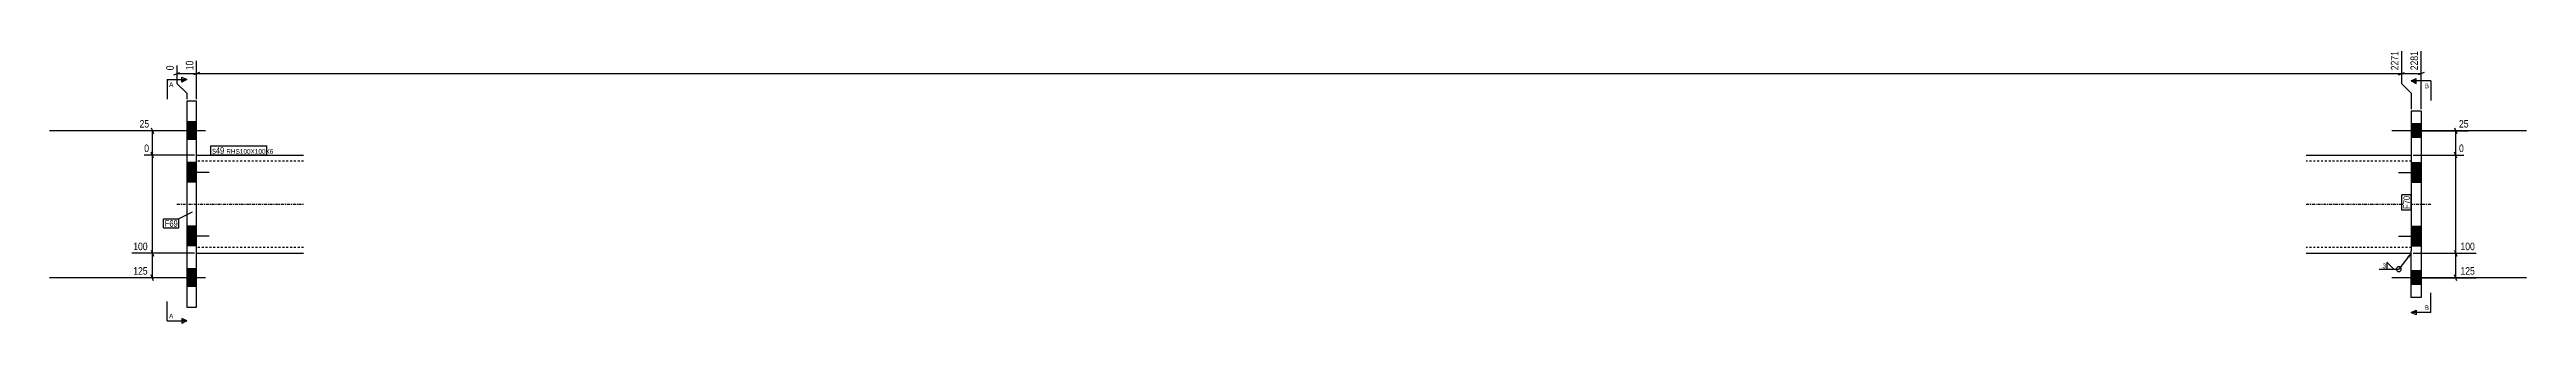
# Model space of a CAD drawing. Header units: millimetres. Extents: x -12 to 27782, y 5 to 703.
# Drawn here: x 25253 to 27782, y 5 to 284 of the extents above; entities that cross this region are included whole.
import ezdxf

# ---------------------------------------------------------------- set-up
doc = ezdxf.new("R2010")
doc.units = ezdxf.units.MM
doc.linetypes.add('DXK_LINE_DOT2', pattern=[3.9198, 1.9599, -1.9599])
doc.linetypes.add('DXK_LINE_DOT3', pattern=[5.9187, 2.979, -0.9799, 0.9799, -0.9799])
for name, color, linetype in [('MÅLSÆTNING', 7, 'Continuous'), ('STÅL', 7, 'Continuous'), ('TEKST', 7, 'Continuous')]:
    doc.layers.add(name, color=color, linetype=linetype)
doc.styles.add('Arial', font='ARIAL.TTF', dxfattribs={"height": 0.2})
doc.styles.add('Arial Narrow', font='ARIALN.TTF', dxfattribs={"height": 0.2})

msp = doc.modelspace()

# ---------------------------------------------------------------- hatches: boundary and pattern name
at = {"layer": 'STÅL', "linetype": 'Continuous'}
for points in [[(25403.2, 192.3), (25403.2, 210.3), (25393.2, 210.3), (25393.2, 192.3)], [(27674, 194.3), (27674, 208.3), (27664, 208.3), (27664, 194.3)], [(27674, 194.3), (27674, 208.3), (27664, 208.3), (27664, 194.3)], [(25403.2, 148.8), (25403.2, 168.8), (25393.2, 168.8), (25393.2, 148.8)], [(27664, 168.8), (27664, 148.8), (27674, 148.8), (27674, 168.8)], [(25403.2, 83.8), (25403.2, 103.8), (25393.2, 103.8), (25393.2, 83.8)], [(27664, 103.8), (27664, 83.8), (27674, 83.8), (27674, 103.8)], [(25403.2, 42.3), (25403.2, 60.3), (25393.2, 60.3), (25393.2, 42.3)], [(27674, 44.3), (27674, 58.3), (27664, 58.3), (27664, 44.3)], [(27674, 44.3), (27674, 58.3), (27664, 58.3), (27664, 44.3)]]:
    msp.add_hatch(color=96, dxfattribs=at).paths.add_polyline_path(points)
at = {"layer": 'TEKST', "linetype": 'Continuous'}
msp.add_hatch(color=3, dxfattribs=at).paths.add_polyline_path([(27659.9, 73.2), (27664, 76.3), (27661.9, 71.6)])

# ---------------------------------------------------------------- linework, layer by layer
at = {"layer": 'MÅLSÆTNING', "color": 7, "linetype": 'Continuous'}
for p, q in [((27654, 282.4), (27654, 249.5)), ((27674, 223.3), (27674, 282.4)), ((25380.2, 258.3), (25386.2, 260.7)), ((25383.2, 267.7), (25383.2, 249.5)), ((25383.2, 259.5), (25403.2, 259.5)), ((25406.2, 260.7), (25400.2, 258.3)), ((25406.2, 260.7), (25400.2, 258.3)), ((25403.2, 233.3), (25403.2, 272.6)), ((25403.2, 233.3), (25403.2, 272.6)), ((27651, 258.3), (27657, 260.7)), ((27654, 259.5), (27674, 259.5)), ((27677, 260.7), (27671, 258.3)), ((25383.2, 249.5), (25393.2, 239.5)), ((25393.2, 239.5), (25393.2, 233.3)), ((27654, 249.5), (27664, 239.5)), ((27664, 239.5), (27664, 223.3)), ((27664, 239.5), (27664, 223.3)), ((27708.1, 204.3), (27710.5, 198.3)), ((25359.4, 173.3), (25357, 179.3)), ((27666, 201.3), (27722.4, 201.3)), ((27710.5, 173.3), (27708.1, 179.3)), ((27710.5, 173.3), (27708.1, 179.3)), ((27709.3, 176.3), (27709.3, 201.3)), ((25401.2, 176.3), (25349.9, 176.3)), ((25358.2, 76.3), (25358.2, 176.3)), ((27666, 176.3), (27717.6, 176.3)), ((27666, 176.3), (27717.6, 176.3)), ((25401.2, 76.3), (25337.3, 76.3)), ((25401.2, 76.3), (25337.3, 76.3)), ((25357, 79.3), (25359.4, 73.3)), ((25357, 79.3), (25359.4, 73.3)), ((25358.2, 51.3), (25358.2, 76.3)), ((27666, 76.3), (27730.2, 76.3)), ((27708.1, 79.3), (27710.5, 73.3)), ((27709.3, 51.3), (27709.3, 76.3)), ((25401.2, 51.3), (25337.3, 51.3)), ((25359.4, 48.3), (25357, 54.3)), ((27666, 51.3), (27730.2, 51.3)), ((27710.5, 48.3), (27708.1, 54.3))]:
    msp.add_line(p, q, dxfattribs=at)
at = {"layer": 'STÅL', "color": 2, "linetype": 'Continuous'}
for p, q in [((25403.2, 231.3), (25393.2, 231.3)), ((25393.2, 231.3), (25393.2, 21.3)), ((25403.2, 21.3), (25403.2, 231.3)), ((27664, 221.3), (27664, 173.8)), ((27674, 221.3), (27664, 221.3)), ((27674, 221.3), (27674, 31.3)), ((25403.2, 176.3), (25512.5, 176.3)), ((27556.5, 176.3), (27664, 176.3)), ((27664, 173.8), (27664, 172.8)), ((27664, 172.8), (27664, 164.3)), ((27664, 164.3), (27664, 78.8)), ((25403.2, 76.3), (25512.5, 76.3)), ((27556.5, 76.3), (27664, 76.3)), ((27664, 31.3), (27664, 78.8)), ((27674, 31.3), (27664, 31.3)), ((25393.2, 21.3), (25403.2, 21.3))]:
    msp.add_line(p, q, dxfattribs=at)
at = {"layer": 'STÅL', "color": 96, "linetype": 'Continuous'}
for p, q in [((25403.2, 210.3), (25393.2, 210.3)), ((27674, 208.3), (27664, 208.3)), ((27674, 208.3), (27664, 208.3)), ((25412.5, 201.3), (25253.2, 201.3)), ((25403.2, 192.3), (25393.2, 192.3)), ((27781.5, 201.3), (27644, 201.3)), ((27781.5, 201.3), (27644, 201.3)), ((27674, 194.3), (27664, 194.3)), ((27674, 194.3), (27664, 194.3)), ((25403.2, 168.8), (25393.2, 168.8)), ((25416.2, 158.8), (25393.2, 158.8)), ((27651, 158.8), (27674, 158.8)), ((27664, 168.8), (27674, 168.8)), ((25403.2, 148.8), (25393.2, 148.8)), ((27664, 148.8), (27674, 148.8)), ((25403.2, 103.8), (25393.2, 103.8)), ((27664, 103.8), (27674, 103.8)), ((25416.2, 93.8), (25393.2, 93.8)), ((25403.2, 83.8), (25393.2, 83.8)), ((27651, 93.8), (27674, 93.8)), ((27664, 83.8), (27674, 83.8)), ((25412.5, 51.3), (25253.2, 51.3)), ((25403.2, 60.3), (25393.2, 60.3)), ((27781.5, 51.3), (27644, 51.3)), ((27781.5, 51.3), (27644, 51.3)), ((27674, 58.3), (27664, 58.3)), ((27674, 58.3), (27664, 58.3)), ((25403.2, 42.3), (25393.2, 42.3)), ((27674, 44.3), (27664, 44.3)), ((27674, 44.3), (27664, 44.3))]:
    msp.add_line(p, q, dxfattribs=at)
at = {"layer": 'STÅL', "color": 7, "linetype": 'DXK_LINE_DOT2'}
for p, q in [((25403.2, 76.3), (25403.2, 176.3)), ((25512.5, 170.3), (25403.2, 170.3)), ((27664, 170.3), (27556.5, 170.3)), ((27664, 176.3), (27664, 173.8)), ((27664, 173.8), (27664, 78.8)), ((25512.5, 82.3), (25403.2, 82.3)), ((27664, 82.3), (27556.5, 82.3)), ((27664, 77.2), (27664, 78.8)), ((27664, 76.3), (27664, 77.2))]:
    msp.add_line(p, q, dxfattribs=at)
at = {"layer": 'STÅL', "color": 7, "linetype": 'DXK_LINE_DOT3'}
for p, q in [((25383.2, 126.3), (25512.5, 126.3)), ((27556.5, 126.3), (27684, 126.3))]:
    msp.add_line(p, q, dxfattribs=at)
at = {"layer": 'TEKST', "color": 3, "linetype": 'Continuous'}
msp.add_line((27664, 76.3), (27651.2, 60.1), dxfattribs=at)
msp.add_arc((27651.2, 60.1), 2.5, 270, 90, dxfattribs=at)

# ---------------------------------------------------------------- wipeouts: each hides what was drawn before it
at = {"color": 0, "linetype": 'Continuous'}
msp.add_wipeout([(25379.7, 9.8), (25379.7, 14.8), (25375.2, 14.8), (25375.2, 9.8)], dxfattribs=at).dxf.layer = 'TEKST'

# ---------------------------------------------------------------- next in the draw order: hatches: boundary and pattern name
at = {"layer": 'TEKST', "linetype": 'Continuous'}
msp.add_hatch(color=30, dxfattribs=at).paths.add_polyline_path([(25388.2, 7.3), (25388.2, 9.8), (25393.2, 7.3)])

# ---------------------------------------------------------------- next in the draw order: linework, layer by layer
at = {"layer": 'TEKST', "color": 7, "linetype": 'Continuous'}
for q in [(25373.2, 27.3), (25393.2, 7.3)]:
    msp.add_line((25373.2, 7.3), q, dxfattribs=at)
at = {"layer": 'TEKST', "color": 30, "linetype": 'Continuous'}
for p, q in [((25393.2, 7.3), (25388.2, 9.8)), ((25388.2, 9.8), (25388.2, 4.8)), ((25393.2, 7.3), (25388.2, 4.8))]:
    msp.add_line(p, q, dxfattribs=at)

# ---------------------------------------------------------------- next in the draw order: texts
at = {"layer": 'TEKST', "color": 3, "linetype": 'Continuous', "style": 'Arial'}
msp.add_text('A', height=4.78, dxfattribs=at).set_placement((25375.2, 9.8))

# ---------------------------------------------------------------- next in the draw order: wipeouts: each hides what was drawn before it
at = {"color": 0, "linetype": 'Continuous'}
for points, layer in [([(27672.4, 284), (27661.2, 284), (27661.2, 261.3), (27672.4, 261.3)], 'MÅLSÆTNING'), ([(27724, 202.9), (27724, 214.1), (27711.1, 214.1), (27711.1, 202.9)], 'MÅLSÆTNING'), ([(25356.4, 177.9), (25356.4, 189.1), (25348.3, 189.1), (25348.3, 177.9)], 'MÅLSÆTNING'), ([(25354.9, 77.9), (25354.9, 89.1), (25337.1, 89.1), (25337.1, 77.9)], 'MÅLSÆTNING'), ([(27730.4, 77.9), (27730.4, 89.1), (27712.6, 89.1), (27712.6, 77.9)], 'MÅLSÆTNING'), ([(25354.9, 52.9), (25354.9, 64.1), (25337.1, 64.1), (25337.1, 52.9)], 'MÅLSÆTNING'), ([(27730.4, 52.9), (27730.4, 64.1), (27712.6, 64.1), (27712.6, 52.9)], 'MÅLSÆTNING'), ([(27682, 18.4), (27682, 23.4), (27677.6, 23.4), (27677.6, 18.4)], 'TEKST')]:
    msp.add_wipeout(points, dxfattribs=at).dxf.layer = layer
at = {"color": 0}
for points in [[(25431.6, 177.7), (25431.6, 184.7), (25419.2, 184.7), (25419.2, 177.7)], [(27662.6, 134.8), (27655.6, 134.8), (27655.6, 121.6), (27662.6, 121.6)], [(25384.1, 103.3), (25384.1, 110.3), (25370.9, 110.3), (25370.9, 103.3)], [(27638.1, 60.7), (27638.1, 66.5), (27634.2, 66.5), (27634.2, 60.7)]]:
    msp.add_wipeout(points, dxfattribs=at).dxf.layer = 'TEKST'

# ---------------------------------------------------------------- next in the draw order: hatches: boundary and pattern name
at = {"layer": 'TEKST', "linetype": 'Continuous'}
msp.add_hatch(color=30, dxfattribs=at).paths.add_polyline_path([(27669, 18.4), (27669, 15.9), (27664, 15.9)])

# ---------------------------------------------------------------- next in the draw order: linework, layer by layer
at = {"layer": 'MÅLSÆTNING', "color": 7, "linetype": 'Continuous'}
for p, q in [((27654, 282.4), (27654, 249.5)), ((25403.2, 259.5), (27654, 259.5)), ((27651, 258.3), (27657, 260.7)), ((27654, 249.5), (27664, 239.5)), ((25357, 204.3), (25359.4, 198.3)), ((25401.2, 201.3), (25345.1, 201.3)), ((25359.4, 173.3), (25357, 179.3)), ((25358.2, 176.3), (25358.2, 201.3)), ((25401.2, 176.3), (25349.9, 176.3)), ((27709.3, 76.3), (27709.3, 176.3)), ((27666, 76.3), (27730.2, 76.3)), ((27708.1, 79.3), (27710.5, 73.3))]:
    msp.add_line(p, q, dxfattribs=at)
at = {"layer": 'TEKST', "color": 3, "linetype": 'Continuous'}
for p, q in [((27631.1, 60.1), (27651.2, 60.1)), ((27646.3, 60.1), (27639.1, 67.2)), ((27639.1, 67.2), (27639.1, 60.1)), ((27639.1, 60.1), (27646.3, 60.1))]:
    msp.add_line(p, q, dxfattribs=at)
at = {"layer": 'TEKST', "color": 7, "linetype": 'Continuous'}
for q in [(27684, 35.9), (27664, 15.9)]:
    msp.add_line((27684, 15.9), q, dxfattribs=at)
at = {"layer": 'TEKST', "color": 30, "linetype": 'Continuous'}
for p, q in [((27664, 15.9), (27669, 18.4)), ((27669, 13.4), (27664, 15.9)), ((27669, 18.4), (27669, 13.4))]:
    msp.add_line(p, q, dxfattribs=at)
at = {"layer": 'TEKST', "color": 3, "linetype": 'Continuous'}
msp.add_arc((27651.2, 60.1), 2.5, 90, 270, dxfattribs=at)

# ---------------------------------------------------------------- next in the draw order: texts
at = {"layer": 'MÅLSÆTNING', "color": 3, "linetype": 'Continuous', "style": 'Arial Narrow'}
msp.add_text('2281', height=7.64, rotation=90.0002, dxfattribs=at).set_placement((27670.8, 262.9))
for s, p in [('25', (27712.7, 204.5)), ('0', (25349.9, 179.5)), ('100', (25338.7, 79.5)), ('100', (27714.2, 79.5)), ('125', (25338.7, 54.5)), ('125', (27714.2, 54.5))]:
    msp.add_text(s, height=7.64, dxfattribs=at).set_placement(p)
at = {"layer": 'TEKST', "color": 3, "style": 'Arial Narrow'}
msp.add_text('3', height=4.77, dxfattribs=at).set_placement((27634.6, 61.1))
at = {"layer": 'TEKST', "color": 3, "linetype": 'Continuous', "style": 'Arial'}
msp.add_text('B', height=4.78, dxfattribs=at).set_placement((27677.6, 18.4))

# ---------------------------------------------------------------- next in the draw order: wipeouts: each hides what was drawn before it
at = {"color": 0, "linetype": 'Continuous'}
msp.add_wipeout([(27682, 244.5), (27682, 249.5), (27677.6, 249.5), (27677.6, 244.5)], dxfattribs=at).dxf.layer = 'TEKST'
at = {"color": 0}
for points in [[(25431.6, 177.7), (25431.6, 184.7), (25419.2, 184.7), (25419.2, 177.7)], [(27662.6, 134.8), (27655.6, 134.8), (27655.6, 121.6), (27662.6, 121.6)], [(25384.1, 103.3), (25384.1, 110.3), (25370.9, 110.3), (25370.9, 103.3)]]:
    msp.add_wipeout(points, dxfattribs=at).dxf.layer = 'TEKST'

# ---------------------------------------------------------------- next in the draw order: linework, layer by layer
at = {"layer": 'TEKST', "color": 30, "linetype": 'Continuous'}
msp.add_line((27669, 249.5), (27669, 254.5), dxfattribs=at)
at = {"layer": 'TEKST', "color": 7, "linetype": 'Continuous'}
for p, q in [((27684, 252), (27684, 232)), ((25418, 176.5), (25418, 185.9)), ((27654.4, 120.4), (27654.4, 136)), ((27663.8, 136), (27654.4, 136)), ((27663.8, 120.4), (27663.8, 136)), ((25369.7, 111.5), (25385.3, 111.5)), ((25369.7, 102.1), (25369.7, 111.5)), ((25369.7, 102.1), (25385.3, 102.1)), ((25398.8, 118.3), (25385.3, 111.5)), ((25385.3, 102.1), (25385.3, 111.5)), ((27663.8, 120.4), (27654.4, 120.4))]:
    msp.add_line(p, q, dxfattribs=at)

# ---------------------------------------------------------------- next in the draw order: texts
at = {"layer": 'TEKST', "color": 3, "linetype": 'Continuous', "style": 'Arial'}
msp.add_text('B', height=4.78, dxfattribs=at).set_placement((27677.6, 244.5))
at = {"layer": 'TEKST', "color": 3, "style": 'Arial Narrow'}
msp.add_text('F70', height=6.68, rotation=90.0002, dxfattribs=at).set_placement((27662.6, 121.6))
msp.add_text('F69', height=6.68, dxfattribs=at).set_placement((25370.9, 103.3))

# ---------------------------------------------------------------- next in the draw order: wipeouts: each hides what was drawn before it
at = {"color": 0, "linetype": 'Continuous'}
for points in [[(27652.4, 284), (27641.2, 284), (27641.2, 261.3), (27652.4, 261.3)], [(25401.6, 274.2), (25390.4, 274.2), (25390.4, 261.3), (25401.6, 261.3)], [(25356.4, 202.9), (25356.4, 214.1), (25343.5, 214.1), (25343.5, 202.9)], [(27719.2, 177.9), (27719.2, 189.1), (27711.1, 189.1), (27711.1, 177.9)]]:
    msp.add_wipeout(points, dxfattribs=at).dxf.layer = 'MÅLSÆTNING'
at = {"color": 0}
msp.add_wipeout([(25473.9, 177.7), (25473.9, 182.7), (25433.7, 182.7), (25433.7, 177.7)], dxfattribs=at).dxf.layer = 'TEKST'

# ---------------------------------------------------------------- next in the draw order: hatches: boundary and pattern name
at = {"layer": 'TEKST', "linetype": 'Continuous'}
msp.add_hatch(color=30, dxfattribs=at).paths.add_polyline_path([(27669, 252), (27669, 249.5), (27664, 252)])

# ---------------------------------------------------------------- next in the draw order: linework, layer by layer
at = {"layer": 'TEKST', "color": 30, "linetype": 'Continuous'}
for q in [(27669, 254.5), (27669, 249.5)]:
    msp.add_line((27664, 252), q, dxfattribs=at)
at = {"layer": 'TEKST', "color": 7, "linetype": 'Continuous'}
msp.add_line((27684, 252), (27664, 252), dxfattribs=at)

# ---------------------------------------------------------------- next in the draw order: texts
at = {"layer": 'MÅLSÆTNING', "color": 3, "linetype": 'Continuous', "style": 'Arial Narrow'}
msp.add_text('2271', height=7.64, rotation=90.0002, dxfattribs=at).set_placement((27650.8, 262.9))
for s, p in [('25', (25345.1, 204.5)), ('0', (27712.7, 179.5))]:
    msp.add_text(s, height=7.64, dxfattribs=at).set_placement(p)

# ---------------------------------------------------------------- next in the draw order: wipeouts: each hides what was drawn before it
at = {"color": 0, "linetype": 'Continuous'}
msp.add_wipeout([(25381.6, 269.3), (25370.4, 269.3), (25370.4, 261.3), (25381.6, 261.3)], dxfattribs=at).dxf.layer = 'MÅLSÆTNING'
at = {"color": 0}
msp.add_wipeout([(25473.9, 177.7), (25473.9, 182.7), (25433.7, 182.7), (25433.7, 177.7)], dxfattribs=at).dxf.layer = 'TEKST'

# ---------------------------------------------------------------- next in the draw order: linework, layer by layer
at = {"layer": 'TEKST', "color": 7, "linetype": 'Continuous'}
for p, q in [((25418, 185.9), (25475.1, 185.9)), ((25475.1, 176.5), (25475.1, 185.9)), ((25418, 176.5), (25475.1, 176.5))]:
    msp.add_line(p, q, dxfattribs=at)

# ---------------------------------------------------------------- next in the draw order: texts
at = {"layer": 'MÅLSÆTNING', "color": 3, "linetype": 'Continuous', "style": 'Arial Narrow'}
for s, p in [('0', (25380, 262.9)), ('10', (25400, 262.9))]:
    msp.add_text(s, height=7.64, rotation=90.0002, dxfattribs=at).set_placement(p)
at = {"layer": 'TEKST', "color": 3, "style": 'Arial Narrow'}
for s, height, p in [('s49', 6.68, (25419.2, 177.7)), ('RHS100X100X6', 4.772, (25433.7, 177.7))]:
    msp.add_text(s, height=height, dxfattribs=at).set_placement(p)

# ---------------------------------------------------------------- next in the draw order: wipeouts: each hides what was drawn before it
at = {"color": 0, "linetype": 'Continuous'}
msp.add_wipeout([(25379.7, 245.9), (25379.7, 250.9), (25375.2, 250.9), (25375.2, 245.9)], dxfattribs=at).dxf.layer = 'TEKST'

# ---------------------------------------------------------------- next in the draw order: hatches: boundary and pattern name
at = {"layer": 'TEKST', "linetype": 'Continuous'}
msp.add_hatch(color=30, dxfattribs=at).paths.add_polyline_path([(25388.2, 250.9), (25388.2, 253.4), (25393.2, 253.4)])

# ---------------------------------------------------------------- next in the draw order: linework, layer by layer
at = {"layer": 'TEKST', "color": 7, "linetype": 'Continuous'}
for q in [(25373.2, 233.4), (25393.2, 253.4)]:
    msp.add_line((25373.2, 253.4), q, dxfattribs=at)
at = {"layer": 'TEKST', "color": 30, "linetype": 'Continuous'}
for p, q in [((25388.2, 250.9), (25388.2, 255.9)), ((25388.2, 255.9), (25393.2, 253.4)), ((25393.2, 253.4), (25388.2, 250.9))]:
    msp.add_line(p, q, dxfattribs=at)

# ---------------------------------------------------------------- next in the draw order: texts
at = {"layer": 'TEKST', "color": 3, "linetype": 'Continuous', "style": 'Arial'}
msp.add_text('A', height=4.78, dxfattribs=at).set_placement((25375.2, 245.9))

doc.saveas('drawing.dxf')
